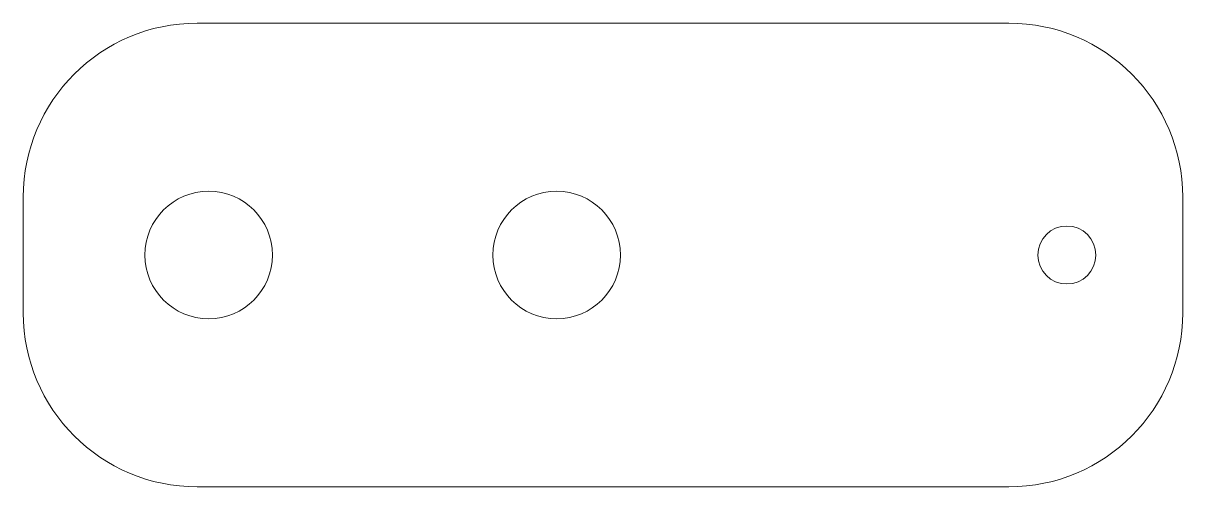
# Model space of a CAD drawing. Header units: millimetres. Extents: x 0 to 50, y 0 to 20.
import ezdxf

# ---------------------------------------------------------------- set-up
doc = ezdxf.new("R2010")
doc.units = ezdxf.units.MM

msp = doc.modelspace()

# ---------------------------------------------------------------- linework, layer by layer
at = {"color": 7, "linetype": 'Continuous', "lineweight": 15}
for p, q in [((42.5, 20), (7.5, 20)), ((0, 12.5), (0, 7.5)), ((50, 7.5), (50, 12.5)), ((7.5, 0), (42.5, 0))]:
    msp.add_line(p, q, dxfattribs=at)
for centre, radius in [((8, 10), 2.75), ((23, 10), 2.75), ((45, 10), 1.25)]:
    msp.add_circle(centre, radius, dxfattribs=at)
for centre, start, end in [((7.5, 12.5), 90, 180), ((42.5, 12.5), 0, 90), ((7.5, 7.5), 180, 270), ((42.5, 7.5), 270, 0)]:
    msp.add_arc(centre, 7.5, start, end, dxfattribs=at)

doc.saveas('drawing.dxf')
